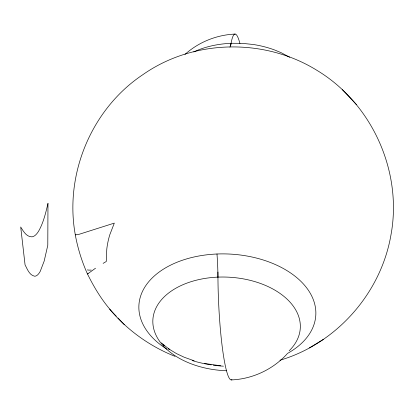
<?xml version="1.0" encoding="UTF-8"?>
<svg xmlns="http://www.w3.org/2000/svg" width="414" height="414" viewBox="0 0 414 414"><rect width="100%" height="100%" fill="white"/><g stroke="black" fill="none" stroke-linecap="round" stroke-linejoin="round"><path stroke-width="0.62" d="M88.027 273.571L87.489 274.021C81.843 261.488 77.754 248.276 75.27 234.759L75.514 234.308M286.928 354.105C272.681 369.619 252.209 379.136 231.147 379.933M185.001 54.4C198.694 42.068 216.755 34.828 235.157 34.067M279.952 360.247C336.494 343.532 380.823 293.288 390.904 235.261C402.755 172.043 372.362 104.023 317.409 70.634C264.95 37.803 193.628 38.988 142.84 74.686C91.515 108.887 64.237 174.304 75.312 234.898L79.436 234.195L114.311 223.11L109.788 234.785A113.084 95.334 8.4 0 0 106.791 249.073L106.253 261.513L103.117 263.366M95.51 268.225L87.494 274.016C95.044 289.277 104.126 304.062 116.241 316.146M309.413 347.905L323.303 339.444M220.714 365.81L204.48 363.461M194.171 360.801L184.194 357.235L176.504 353.613L168.586 348.826L169.864 349.68L163.111 344.448L164.456 345.618L161.517 342.859M175.039 356.361C149.733 346.316 127.098 330.01 109.606 309.123M289.65 57.241L281.039 52.64L274.611 49.975A75.327 47.745 3.2 0 0 253.461 44.521L242.293 43.335L231.074 43.268A40.075 4.725 87.6 0 1 229.93 47.134M356.454 104.576L342.249 89.559M118.037 318.014L124.355 324.705M166.889 349.173A88.591 56.149 3.2 0 1 164.296 268.614A88.591 56.149 3.2 0 1 291.052 273.281A88.591 56.149 3.2 0 1 287.156 353.603M223.431 366.178A88.591 56.149 3.2 0 1 213.257 365.174M211.243 364.884A88.591 56.149 3.2 0 1 192.199 360.563M216.983 253.989A40.075 4.725 87.6 0 1 217.94 277.106M226.722 370.758A73.827 46.792 3.2 0 1 154.08 312.891A73.827 46.792 3.2 0 1 253.327 281.168A73.827 46.792 3.2 0 1 289.169 350.798M231.949 379.679A80.15 9.45 87.6 0 1 217.935 272.045M193.721 51.962A73.495 46.58 3.2 0 1 231.079 43.315M230.655 45.768A80.15 9.45 87.6 0 1 239.934 43.496M91.199 270.068A157.9 13.502 -21.9 0 1 87.318 269.912M47.977 203.465L47.791 245.279L44.169 261.094L40.246 271.305A251.257 29.622 87.6 0 1 34.564 276.205C29.301 275.113 27.334 269.064 25.063 264.872L20.7 226.981C23.277 231.09 26.33 236.906 31.909 236.844A361.469 42.616 87.6 0 0 38.73 230.965C43.501 222.473 45.726 212.863 47.977 203.465"/></g></svg>
